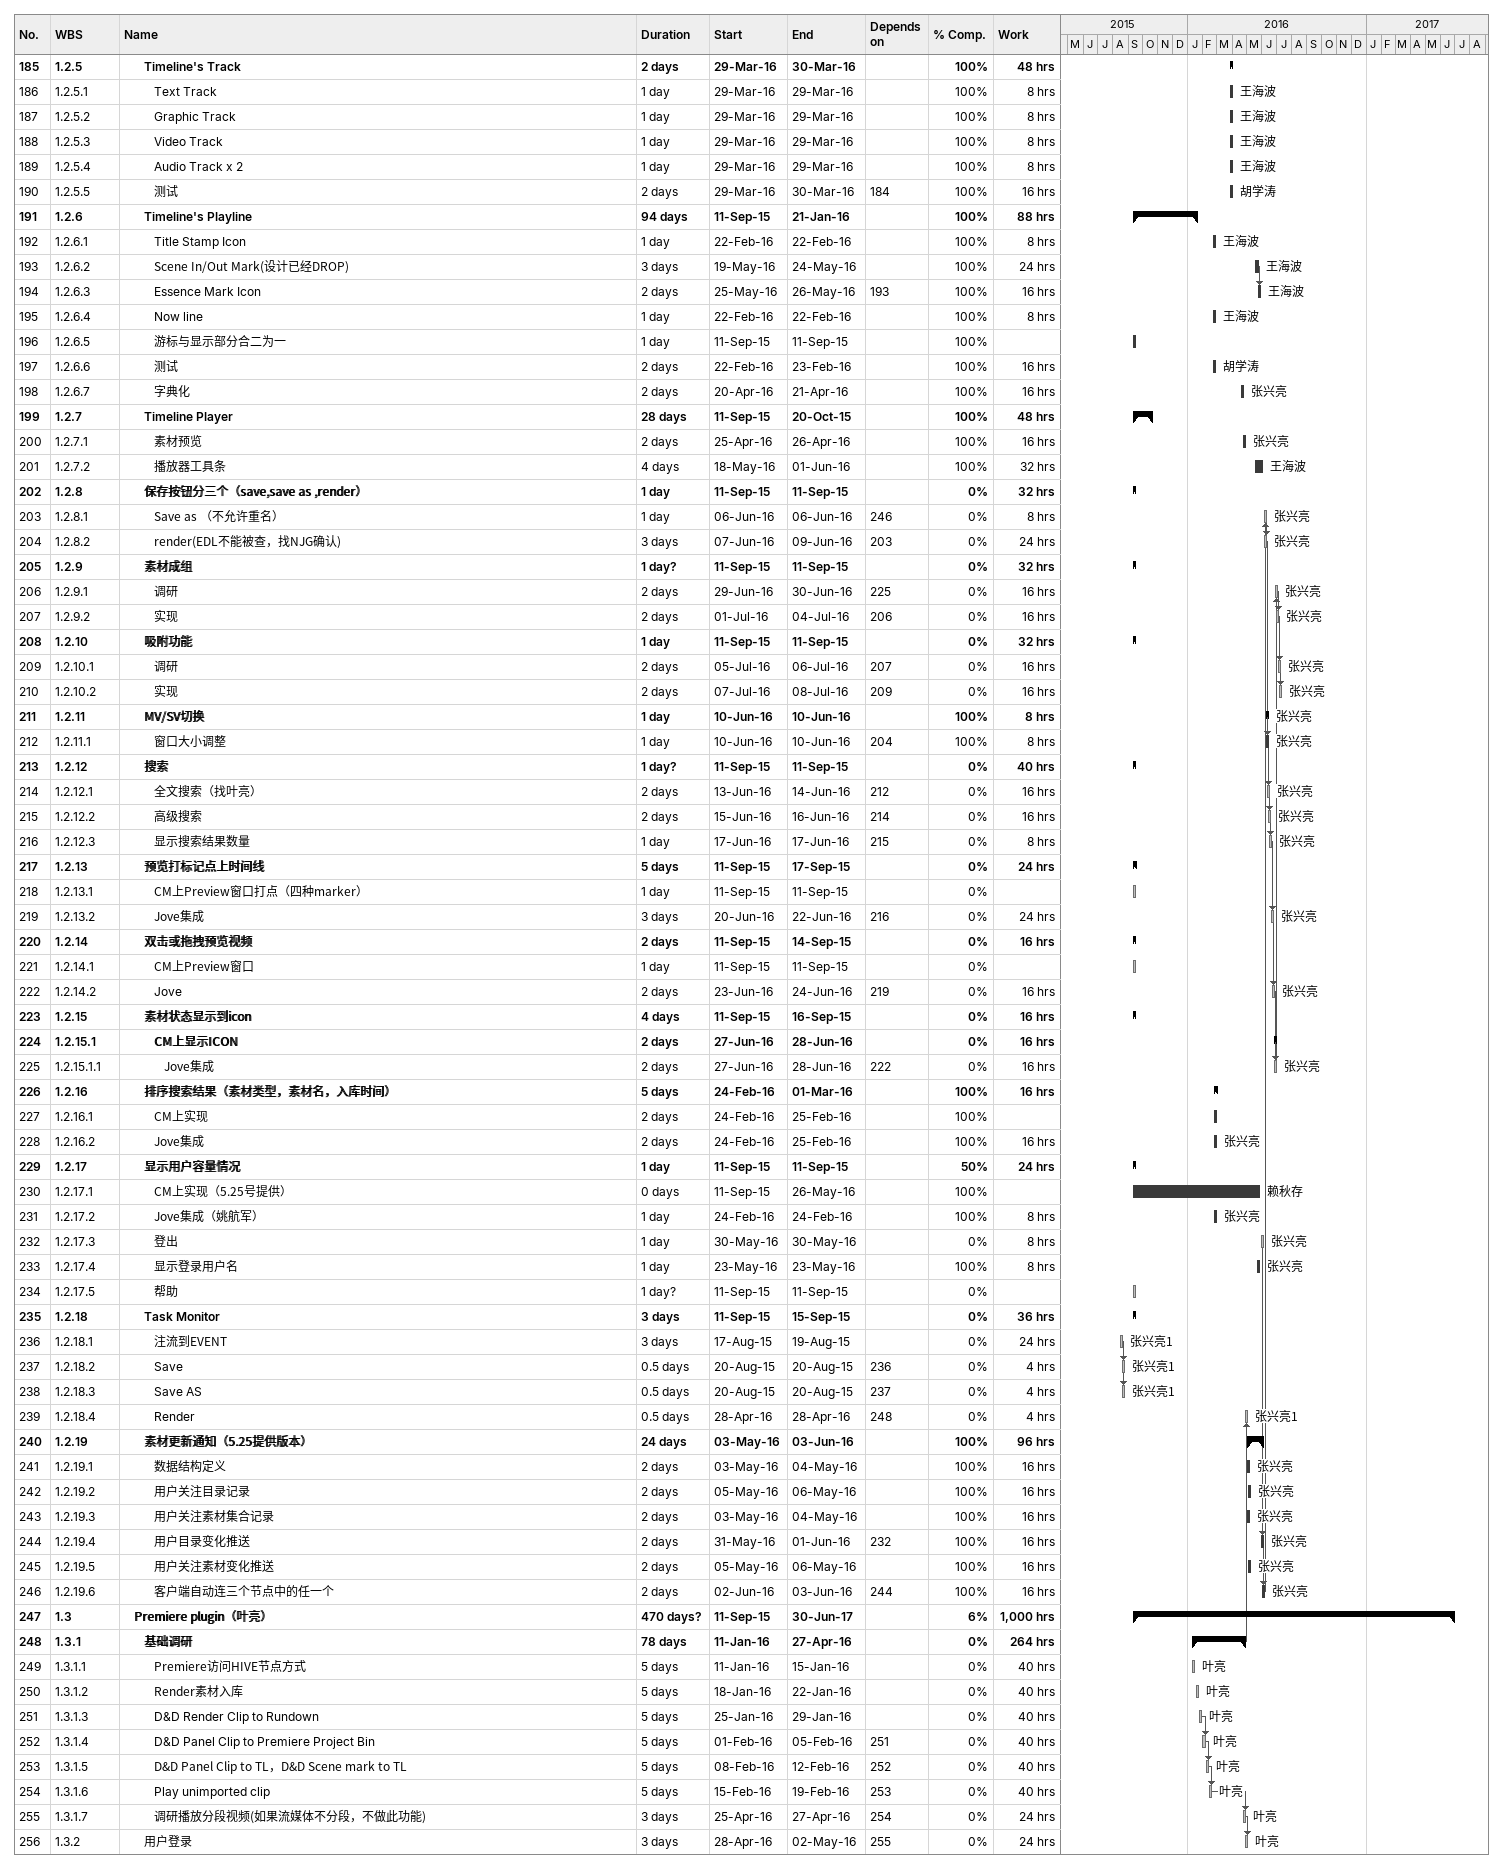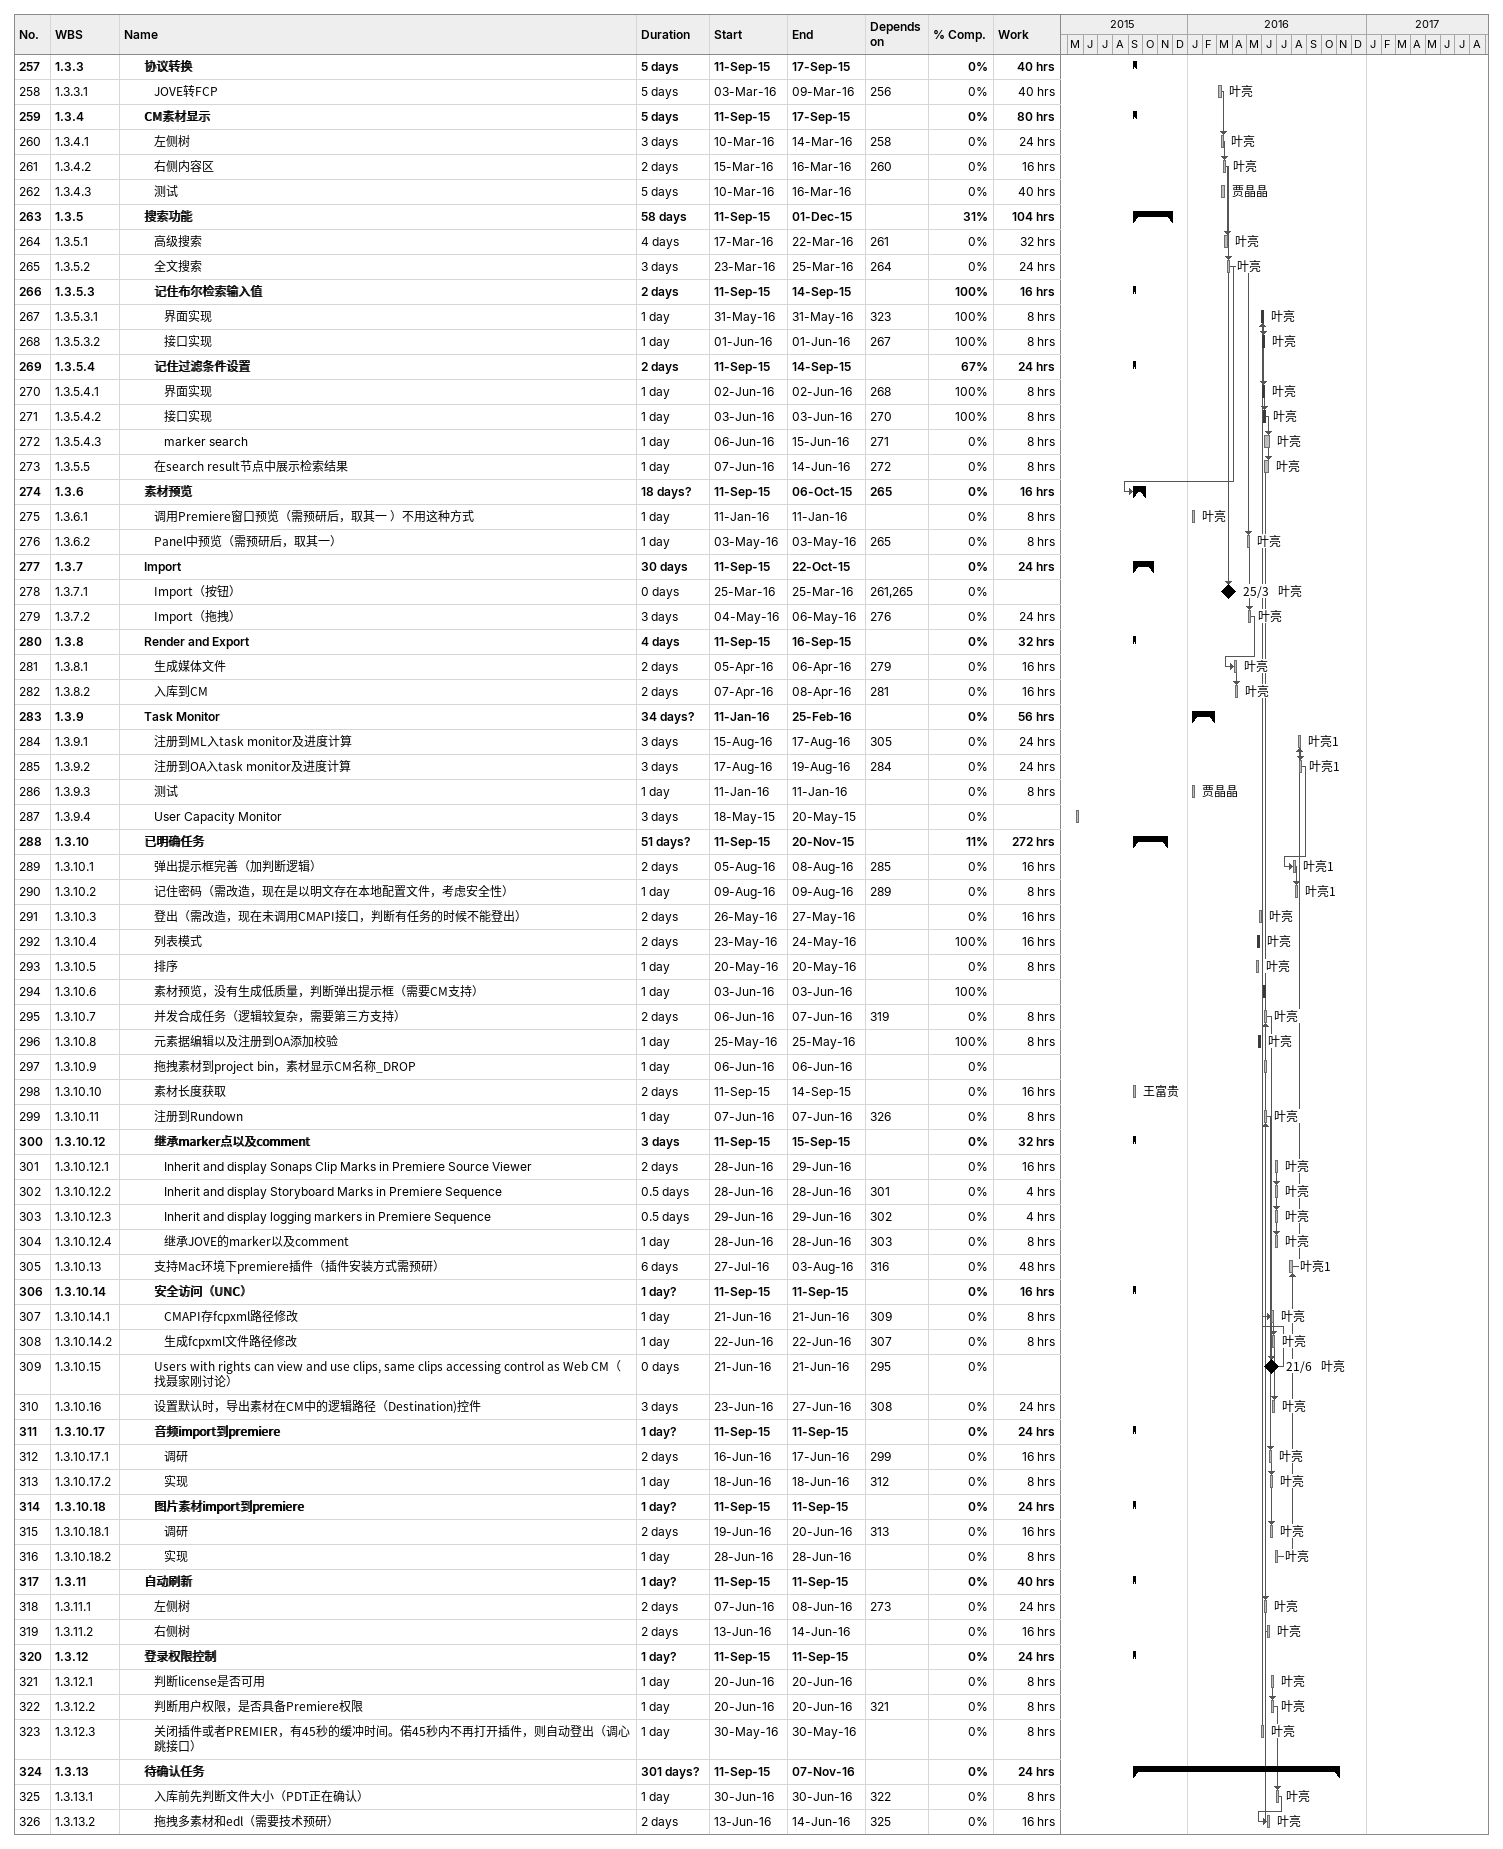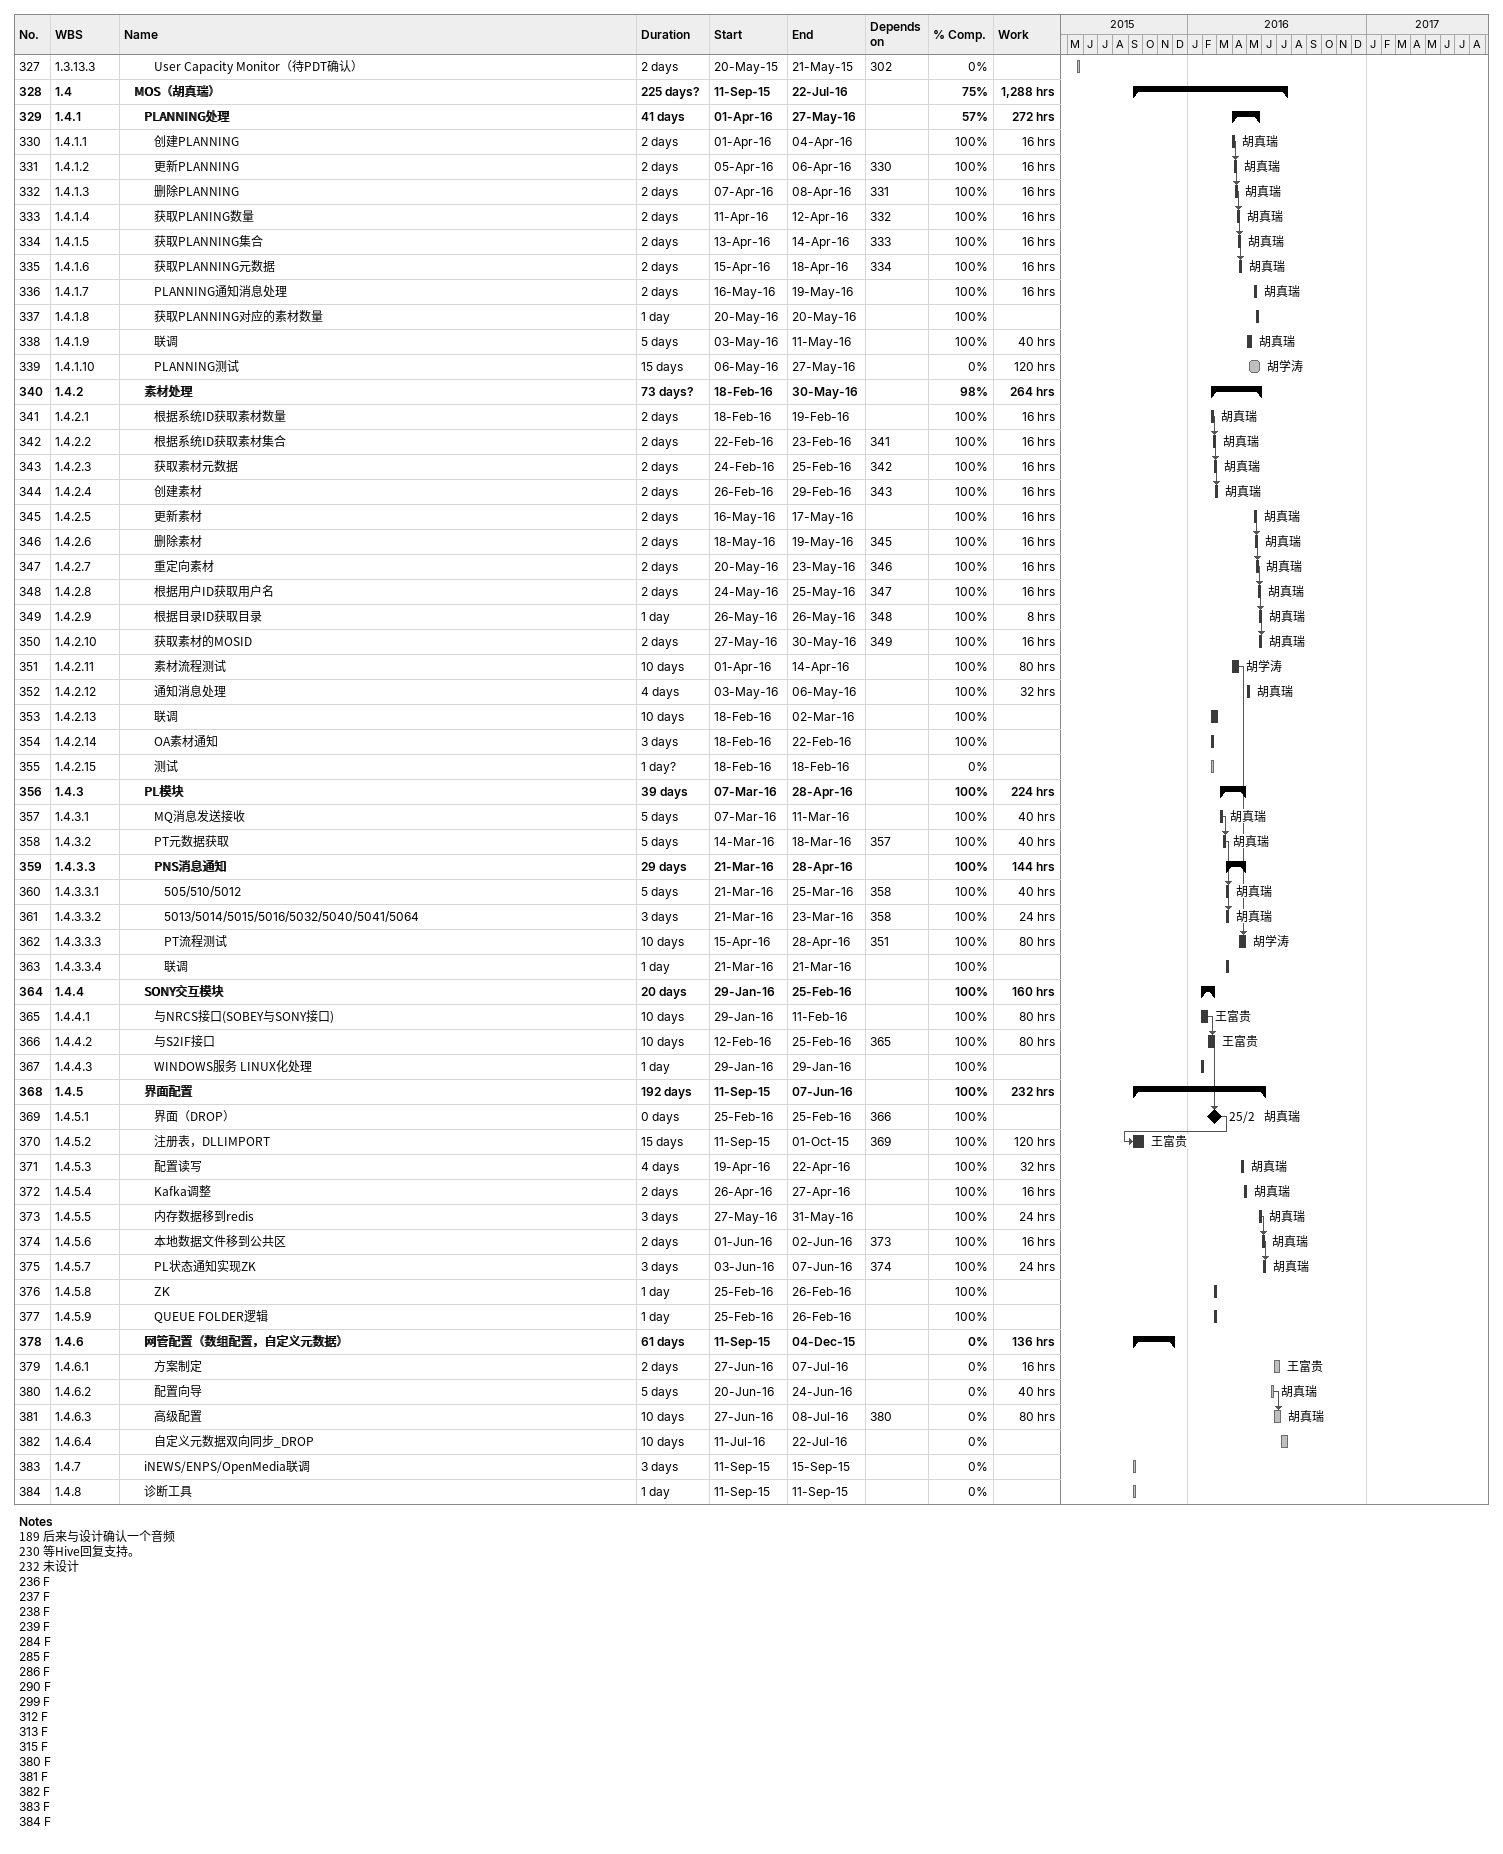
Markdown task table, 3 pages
| ID | WBS | Task | Duration | Start | Finish | Predecessors | Resources | % complete | Work (h) |
|---|---|---|---|---|---|---|---|---|---|
| 185 | 1.2.5 | **Timeline's Track** | 2d | 2016-03-29 | 2016-03-30 |  |  | 100 | 48 |
| 186 | 1.2.5.1 | Text Track | 1d | 2016-03-29 | 2016-03-29 |  | 王海波 | 100 | 8 |
| 187 | 1.2.5.2 | Graphic Track | 1d | 2016-03-29 | 2016-03-29 |  | 王海波 | 100 | 8 |
| 188 | 1.2.5.3 | Video Track | 1d | 2016-03-29 | 2016-03-29 |  | 王海波 | 100 | 8 |
| 189 | 1.2.5.4 | Audio Track x 2 | 1d | 2016-03-29 | 2016-03-29 |  | 王海波 | 100 | 8 |
| 190 | 1.2.5.5 | 测试 | 2d | 2016-03-29 | 2016-03-30 | 184 | 胡学涛 | 100 | 16 |
| 191 | 1.2.6 | **Timeline's Playline** | 94d | 2015-09-11 | 2016-01-21 |  |  | 100 | 88 |
| 192 | 1.2.6.1 | Title Stamp Icon | 1d | 2016-02-22 | 2016-02-22 |  | 王海波 | 100 | 8 |
| 193 | 1.2.6.2 | Scene In/Out Mark(设计已经DROP) | 3d | 2016-05-19 | 2016-05-24 |  | 王海波 | 100 | 24 |
| 194 | 1.2.6.3 | Essence Mark Icon | 2d | 2016-05-25 | 2016-05-26 | 193 | 王海波 | 100 | 16 |
| 195 | 1.2.6.4 | Now line | 1d | 2016-02-22 | 2016-02-22 |  | 王海波 | 100 | 8 |
| 196 | 1.2.6.5 | 游标与显示部分合二为一 | 1d | 2015-09-11 | 2015-09-11 |  |  | 100 |  |
| 197 | 1.2.6.6 | 测试 | 2d | 2016-02-22 | 2016-02-23 |  | 胡学涛 | 100 | 16 |
| 198 | 1.2.6.7 | 字典化 | 2d | 2016-04-20 | 2016-04-21 |  | 张兴亮 | 100 | 16 |
| 199 | 1.2.7 | **Timeline Player** | 28d | 2015-09-11 | 2015-10-20 |  |  | 100 | 48 |
| 200 | 1.2.7.1 | 素材预览 | 2d | 2016-04-25 | 2016-04-26 |  | 张兴亮 | 100 | 16 |
| 201 | 1.2.7.2 | 播放器工具条 | 4d | 2016-05-18 | 2016-06-01 |  | 王海波 | 100 | 32 |
| 202 | 1.2.8 | **保存按钮分三个（save,save as ,render）** | 1d | 2015-09-11 | 2015-09-11 |  |  | 0 | 32 |
| 203 | 1.2.8.1 | Save as （不允许重名） | 1d | 2016-06-06 | 2016-06-06 | 246 | 张兴亮 | 0 | 8 |
| 204 | 1.2.8.2 | render(EDL不能被查，找NJG确认) | 3d | 2016-06-07 | 2016-06-09 | 203 | 张兴亮 | 0 | 24 |
| 205 | 1.2.9 | **素材成组** | 1d? | 2015-09-11 | 2015-09-11 |  |  | 0 | 32 |
| 206 | 1.2.9.1 | 调研 | 2d | 2016-06-29 | 2016-06-30 | 225 | 张兴亮 | 0 | 16 |
| 207 | 1.2.9.2 | 实现 | 2d | 2016-07-01 | 2016-07-04 | 206 | 张兴亮 | 0 | 16 |
| 208 | 1.2.10 | **吸附功能** | 1d | 2015-09-11 | 2015-09-11 |  |  | 0 | 32 |
| 209 | 1.2.10.1 | 调研 | 2d | 2016-07-05 | 2016-07-06 | 207 | 张兴亮 | 0 | 16 |
| 210 | 1.2.10.2 | 实现 | 2d | 2016-07-07 | 2016-07-08 | 209 | 张兴亮 | 0 | 16 |
| 211 | 1.2.11 | **MV/SV切换** | 1d | 2016-06-10 | 2016-06-10 |  | 张兴亮 | 100 | 8 |
| 212 | 1.2.11.1 | 窗口大小调整 | 1d | 2016-06-10 | 2016-06-10 | 204 | 张兴亮 | 100 | 8 |
| 213 | 1.2.12 | **搜索** | 1d? | 2015-09-11 | 2015-09-11 |  |  | 0 | 40 |
| 214 | 1.2.12.1 | 全文搜索（找叶亮） | 2d | 2016-06-13 | 2016-06-14 | 212 | 张兴亮 | 0 | 16 |
| 215 | 1.2.12.2 | 高级搜索 | 2d | 2016-06-15 | 2016-06-16 | 214 | 张兴亮 | 0 | 16 |
| 216 | 1.2.12.3 | 显示搜索结果数量 | 1d | 2016-06-17 | 2016-06-17 | 215 | 张兴亮 | 0 | 8 |
| 217 | 1.2.13 | **预览打标记点上时间线** | 5d | 2015-09-11 | 2015-09-17 |  |  | 0 | 24 |
| 218 | 1.2.13.1 | CM上Preview窗口打点（四种marker） | 1d | 2015-09-11 | 2015-09-11 |  |  | 0 |  |
| 219 | 1.2.13.2 | Jove集成 | 3d | 2016-06-20 | 2016-06-22 | 216 | 张兴亮 | 0 | 24 |
| 220 | 1.2.14 | **双击或拖拽预览视频** | 2d | 2015-09-11 | 2015-09-14 |  |  | 0 | 16 |
| 221 | 1.2.14.1 | CM上Preview窗口 | 1d | 2015-09-11 | 2015-09-11 |  |  | 0 |  |
| 222 | 1.2.14.2 | Jove | 2d | 2016-06-23 | 2016-06-24 | 219 | 张兴亮 | 0 | 16 |
| 223 | 1.2.15 | **素材状态显示到icon** | 4d | 2015-09-11 | 2015-09-16 |  |  | 0 | 16 |
| 224 | 1.2.15.1 | **CM上显示ICON** | 2d | 2016-06-27 | 2016-06-28 |  |  | 0 | 16 |
| 225 | 1.2.15.1.1 | Jove集成 | 2d | 2016-06-27 | 2016-06-28 | 222 | 张兴亮 | 0 | 16 |
| 226 | 1.2.16 | **排序搜索结果（素材类型，素材名，入库时间）** | 5d | 2016-02-24 | 2016-03-01 |  |  | 100 | 16 |
| 227 | 1.2.16.1 | CM上实现 | 2d | 2016-02-24 | 2016-02-25 |  |  | 100 |  |
| 228 | 1.2.16.2 | Jove集成 | 2d | 2016-02-24 | 2016-02-25 |  | 张兴亮 | 100 | 16 |
| 229 | 1.2.17 | **显示用户容量情况** | 1d | 2015-09-11 | 2015-09-11 |  |  | 50 | 24 |
| 230 | 1.2.17.1 | CM上实现（5.25号提供） | 0d | 2015-09-11 | 2016-05-26 |  | 赖秋存 | 100 |  |
| 231 | 1.2.17.2 | Jove集成（姚航军） | 1d | 2016-02-24 | 2016-02-24 |  | 张兴亮 | 100 | 8 |
| 232 | 1.2.17.3 | 登出 | 1d | 2016-05-30 | 2016-05-30 |  | 张兴亮 | 0 | 8 |
| 233 | 1.2.17.4 | 显示登录用户名 | 1d | 2016-05-23 | 2016-05-23 |  | 张兴亮 | 100 | 8 |
| 234 | 1.2.17.5 | 帮助 | 1d? | 2015-09-11 | 2015-09-11 |  |  | 0 |  |
| 235 | 1.2.18 | **Task Monitor** | 3d | 2015-09-11 | 2015-09-15 |  |  | 0 | 36 |
| 236 | 1.2.18.1 | 注流到EVENT | 3d | 2015-08-17 | 2015-08-19 |  | 张兴亮1 | 0 | 24 |
| 237 | 1.2.18.2 | Save | 0.5d | 2015-08-20 | 2015-08-20 | 236 | 张兴亮1 | 0 | 4 |
| 238 | 1.2.18.3 | Save AS | 0.5d | 2015-08-20 | 2015-08-20 | 237 | 张兴亮1 | 0 | 4 |
| 239 | 1.2.18.4 | Render | 0.5d | 2016-04-28 | 2016-04-28 | 248 | 张兴亮1 | 0 | 4 |
| 240 | 1.2.19 | **素材更新通知（5.25提供版本）** | 24d | 2016-05-03 | 2016-06-03 |  |  | 100 | 96 |
| 241 | 1.2.19.1 | 数据结构定义 | 2d | 2016-05-03 | 2016-05-04 |  | 张兴亮 | 100 | 16 |
| 242 | 1.2.19.2 | 用户关注目录记录 | 2d | 2016-05-05 | 2016-05-06 |  | 张兴亮 | 100 | 16 |
| 243 | 1.2.19.3 | 用户关注素材集合记录 | 2d | 2016-05-03 | 2016-05-04 |  | 张兴亮 | 100 | 16 |
| 244 | 1.2.19.4 | 用户目录变化推送 | 2d | 2016-05-31 | 2016-06-01 | 232 | 张兴亮 | 100 | 16 |
| 245 | 1.2.19.5 | 用户关注素材变化推送 | 2d | 2016-05-05 | 2016-05-06 |  | 张兴亮 | 100 | 16 |
| 246 | 1.2.19.6 | 客户端自动连三个节点中的任一个 | 2d | 2016-06-02 | 2016-06-03 | 244 | 张兴亮 | 100 | 16 |
| 247 | 1.3 | **Premiere plugin（叶亮）** | 470d? | 2015-09-11 | 2017-06-30 |  |  | 6 | 1000 |
| 248 | 1.3.1 | **基础调研** | 78d | 2016-01-11 | 2016-04-27 |  |  | 0 | 264 |
| 249 | 1.3.1.1 | Premiere访问HIVE节点方式 | 5d | 2016-01-11 | 2016-01-15 |  | 叶亮 | 0 | 40 |
| 250 | 1.3.1.2 | Render素材入库 | 5d | 2016-01-18 | 2016-01-22 |  | 叶亮 | 0 | 40 |
| 251 | 1.3.1.3 | D&D Render Clip to Rundown | 5d | 2016-01-25 | 2016-01-29 |  | 叶亮 | 0 | 40 |
| 252 | 1.3.1.4 | D&D Panel Clip to Premiere Project Bin | 5d | 2016-02-01 | 2016-02-05 | 251 | 叶亮 | 0 | 40 |
| 253 | 1.3.1.5 | D&D Panel Clip to TL，D&D Scene mark to TL | 5d | 2016-02-08 | 2016-02-12 | 252 | 叶亮 | 0 | 40 |
| 254 | 1.3.1.6 | Play unimported clip | 5d | 2016-02-15 | 2016-02-19 | 253 | 叶亮 | 0 | 40 |
| 255 | 1.3.1.7 | 调研播放分段视频(如果流媒体不分段，不做此功能) | 3d | 2016-04-25 | 2016-04-27 | 254 | 叶亮 | 0 | 24 |
| 256 | 1.3.2 | 用户登录 | 3d | 2016-04-28 | 2016-05-02 | 255 | 叶亮 | 0 | 24 |
| 257 | 1.3.3 | **协议转换** | 5d | 2015-09-11 | 2015-09-17 |  |  | 0 | 40 |
| 258 | 1.3.3.1 | JOVE转FCP | 5d | 2016-03-03 | 2016-03-09 | 256 | 叶亮 | 0 | 40 |
| 259 | 1.3.4 | **CM素材显示** | 5d | 2015-09-11 | 2015-09-17 |  |  | 0 | 80 |
| 260 | 1.3.4.1 | 左侧树 | 3d | 2016-03-10 | 2016-03-14 | 258 | 叶亮 | 0 | 24 |
| 261 | 1.3.4.2 | 右侧内容区 | 2d | 2016-03-15 | 2016-03-16 | 260 | 叶亮 | 0 | 16 |
| 262 | 1.3.4.3 | 测试 | 5d | 2016-03-10 | 2016-03-16 |  | 贾晶晶 | 0 | 40 |
| 263 | 1.3.5 | **搜索功能** | 58d | 2015-09-11 | 2015-12-01 |  |  | 31 | 104 |
| 264 | 1.3.5.1 | 高级搜索 | 4d | 2016-03-17 | 2016-03-22 | 261 | 叶亮 | 0 | 32 |
| 265 | 1.3.5.2 | 全文搜索 | 3d | 2016-03-23 | 2016-03-25 | 264 | 叶亮 | 0 | 24 |
| 266 | 1.3.5.3 | **记住布尔检索输入值** | 2d | 2015-09-11 | 2015-09-14 |  |  | 100 | 16 |
| 267 | 1.3.5.3.1 | 界面实现 | 1d | 2016-05-31 | 2016-05-31 | 323 | 叶亮 | 100 | 8 |
| 268 | 1.3.5.3.2 | 接口实现 | 1d | 2016-06-01 | 2016-06-01 | 267 | 叶亮 | 100 | 8 |
| 269 | 1.3.5.4 | **记住过滤条件设置** | 2d | 2015-09-11 | 2015-09-14 |  |  | 67 | 24 |
| 270 | 1.3.5.4.1 | 界面实现 | 1d | 2016-06-02 | 2016-06-02 | 268 | 叶亮 | 100 | 8 |
| 271 | 1.3.5.4.2 | 接口实现 | 1d | 2016-06-03 | 2016-06-03 | 270 | 叶亮 | 100 | 8 |
| 272 | 1.3.5.4.3 | marker search | 1d | 2016-06-06 | 2016-06-15 | 271 | 叶亮 | 0 | 8 |
| 273 | 1.3.5.5 | 在search result节点中展示检索结果 | 1d | 2016-06-07 | 2016-06-14 | 272 | 叶亮 | 0 | 8 |
| 274 | 1.3.6 | **素材预览** | 18d? | 2015-09-11 | 2015-10-06 | 265 |  | 0 | 16 |
| 275 | 1.3.6.1 | 调用Premiere窗口预览（需预研后，取其一 ）不用这种方式 | 1d | 2016-01-11 | 2016-01-11 |  | 叶亮 | 0 | 8 |
| 276 | 1.3.6.2 | Panel中预览（需预研后，取其一） | 1d | 2016-05-03 | 2016-05-03 | 265 | 叶亮 | 0 | 8 |
| 277 | 1.3.7 | **Import** | 30d | 2015-09-11 | 2015-10-22 |  |  | 0 | 24 |
| 278 | 1.3.7.1 | Import（按钮） | 0d | 2016-03-25 | 2016-03-25 | 261, 265 | 叶亮 | 0 |  |
| 279 | 1.3.7.2 | Import（拖拽） | 3d | 2016-05-04 | 2016-05-06 | 276 | 叶亮 | 0 | 24 |
| 280 | 1.3.8 | **Render and Export** | 4d | 2015-09-11 | 2015-09-16 |  |  | 0 | 32 |
| 281 | 1.3.8.1 | 生成媒体文件 | 2d | 2016-04-05 | 2016-04-06 | 279 | 叶亮 | 0 | 16 |
| 282 | 1.3.8.2 | 入库到CM | 2d | 2016-04-07 | 2016-04-08 | 281 | 叶亮 | 0 | 16 |
| 283 | 1.3.9 | **Task Monitor** | 34d? | 2016-01-11 | 2016-02-25 |  |  | 0 | 56 |
| 284 | 1.3.9.1 | 注册到ML入task monitor及进度计算 | 3d | 2016-08-15 | 2016-08-17 | 305 | 叶亮1 | 0 | 24 |
| 285 | 1.3.9.2 | 注册到OA入task monitor及进度计算 | 3d | 2016-08-17 | 2016-08-19 | 284 | 叶亮1 | 0 | 24 |
| 286 | 1.3.9.3 | 测试 | 1d | 2016-01-11 | 2016-01-11 |  | 贾晶晶 | 0 | 8 |
| 287 | 1.3.9.4 | User Capacity Monitor | 3d | 2015-05-18 | 2015-05-20 |  |  | 0 |  |
| 288 | 1.3.10 | **已明确任务** | 51d? | 2015-09-11 | 2015-11-20 |  |  | 11 | 272 |
| 289 | 1.3.10.1 | 弹出提示框完善（加判断逻辑） | 2d | 2016-08-05 | 2016-08-08 | 285 | 叶亮1 | 0 | 16 |
| 290 | 1.3.10.2 | 记住密码（需改造，现在是以明文存在本地配置文件，考虑安全性） | 1d | 2016-08-09 | 2016-08-09 | 289 | 叶亮1 | 0 | 8 |
| 291 | 1.3.10.3 | 登出（需改造，现在未调用CMAPI接口，判断有任务的时候不能登出） | 2d | 2016-05-26 | 2016-05-27 |  | 叶亮 | 0 | 16 |
| 292 | 1.3.10.4 | 列表模式 | 2d | 2016-05-23 | 2016-05-24 |  | 叶亮 | 100 | 16 |
| 293 | 1.3.10.5 | 排序 | 1d | 2016-05-20 | 2016-05-20 |  | 叶亮 | 0 | 8 |
| 294 | 1.3.10.6 | 素材预览，没有生成低质量，判断弹出提示框（需要CM支持） | 1d | 2016-06-03 | 2016-06-03 |  |  | 100 |  |
| 295 | 1.3.10.7 | 并发合成任务（逻辑较复杂，需要第三方支持） | 2d | 2016-06-06 | 2016-06-07 | 319 | 叶亮 | 0 | 8 |
| 296 | 1.3.10.8 | 元素据编辑以及注册到OA添加校验 | 1d | 2016-05-25 | 2016-05-25 |  | 叶亮 | 100 | 8 |
| 297 | 1.3.10.9 | 拖拽素材到project bin，素材显示CM名称_DROP | 1d | 2016-06-06 | 2016-06-06 |  |  | 0 |  |
| 298 | 1.3.10.10 | 素材长度获取 | 2d | 2015-09-11 | 2015-09-14 |  | 王富贵 | 0 | 16 |
| 299 | 1.3.10.11 | 注册到Rundown | 1d | 2016-06-07 | 2016-06-07 | 326 | 叶亮 | 0 | 8 |
| 300 | 1.3.10.12 | **继承marker点以及comment** | 3d | 2015-09-11 | 2015-09-15 |  |  | 0 | 32 |
| 301 | 1.3.10.12.1 | Inherit and display Sonaps Clip Marks in Premiere Source Viewer | 2d | 2016-06-28 | 2016-06-29 |  | 叶亮 | 0 | 16 |
| 302 | 1.3.10.12.2 | Inherit and display Storyboard Marks in Premiere Sequence | 0.5d | 2016-06-28 | 2016-06-28 | 301 | 叶亮 | 0 | 4 |
| 303 | 1.3.10.12.3 | Inherit and display logging markers in Premiere Sequence | 0.5d | 2016-06-29 | 2016-06-29 | 302 | 叶亮 | 0 | 4 |
| 304 | 1.3.10.12.4 | 继承JOVE的marker以及comment | 1d | 2016-06-28 | 2016-06-28 | 303 | 叶亮 | 0 | 8 |
| 305 | 1.3.10.13 | 支持Mac环境下premiere插件（插件安装方式需预研） | 6d | 2016-07-27 | 2016-08-03 | 316 | 叶亮1 | 0 | 48 |
| 306 | 1.3.10.14 | **安全访问（UNC）** | 1d? | 2015-09-11 | 2015-09-11 |  |  | 0 | 16 |
| 307 | 1.3.10.14.1 | CMAPI存fcpxml路径修改 | 1d | 2016-06-21 | 2016-06-21 | 309 | 叶亮 | 0 | 8 |
| 308 | 1.3.10.14.2 | 生成fcpxml文件路径修改 | 1d | 2016-06-22 | 2016-06-22 | 307 | 叶亮 | 0 | 8 |
| 309 | 1.3.10.15 | Users with rights can view and use clips, same clips accessing control as Web CM（找聂家刚讨论） | 0d | 2016-06-21 | 2016-06-21 | 295 | 叶亮 | 0 |  |
| 310 | 1.3.10.16 | 设置默认时，导出素材在CM中的逻辑路径（Destination)控件 | 3d | 2016-06-23 | 2016-06-27 | 308 | 叶亮 | 0 | 24 |
| 311 | 1.3.10.17 | **音频import到premiere** | 1d? | 2015-09-11 | 2015-09-11 |  |  | 0 | 24 |
| 312 | 1.3.10.17.1 | 调研 | 2d | 2016-06-16 | 2016-06-17 | 299 | 叶亮 | 0 | 16 |
| 313 | 1.3.10.17.2 | 实现 | 1d | 2016-06-18 | 2016-06-18 | 312 | 叶亮 | 0 | 8 |
| 314 | 1.3.10.18 | **图片素材import到premiere** | 1d? | 2015-09-11 | 2015-09-11 |  |  | 0 | 24 |
| 315 | 1.3.10.18.1 | 调研 | 2d | 2016-06-19 | 2016-06-20 | 313 | 叶亮 | 0 | 16 |
| 316 | 1.3.10.18.2 | 实现 | 1d | 2016-06-28 | 2016-06-28 |  | 叶亮 | 0 | 8 |
| 317 | 1.3.11 | **自动刷新** | 1d? | 2015-09-11 | 2015-09-11 |  |  | 0 | 40 |
| 318 | 1.3.11.1 | 左侧树 | 2d | 2016-06-07 | 2016-06-08 | 273 | 叶亮 | 0 | 24 |
| 319 | 1.3.11.2 | 右侧树 | 2d | 2016-06-13 | 2016-06-14 |  | 叶亮 | 0 | 16 |
| 320 | 1.3.12 | **登录权限控制** | 1d? | 2015-09-11 | 2015-09-11 |  |  | 0 | 24 |
| 321 | 1.3.12.1 | 判断license是否可用 | 1d | 2016-06-20 | 2016-06-20 |  | 叶亮 | 0 | 8 |
| 322 | 1.3.12.2 | 判断用户权限，是否具备Premiere权限 | 1d | 2016-06-20 | 2016-06-20 | 321 | 叶亮 | 0 | 8 |
| 323 | 1.3.12.3 | 关闭插件或者PREMIER，有45秒的缓冲时间。偌45秒内不再打开插件，则自动登出（调心跳接口） | 1d | 2016-05-30 | 2016-05-30 |  | 叶亮 | 0 | 8 |
| 324 | 1.3.13 | **待确认任务** | 301d? | 2015-09-11 | 2016-11-07 |  |  | 0 | 24 |
| 325 | 1.3.13.1 | 入库前先判断文件大小（PDT正在确认） | 1d | 2016-06-30 | 2016-06-30 | 322 | 叶亮 | 0 | 8 |
| 326 | 1.3.13.2 | 拖拽多素材和edl（需要技术预研） | 2d | 2016-06-13 | 2016-06-14 | 325 | 叶亮 | 0 | 16 |
| 327 | 1.3.13.3 | User Capacity Monitor（待PDT确认） | 2d | 2015-05-20 | 2015-05-21 | 302 |  | 0 |  |
| 328 | 1.4 | **MOS（胡真瑞）** | 225d? | 2015-09-11 | 2016-07-22 |  |  | 75 | 1288 |
| 329 | 1.4.1 | **PLANNING处理** | 41d | 2016-04-01 | 2016-05-27 |  |  | 57 | 272 |
| 330 | 1.4.1.1 | 创建PLANNING | 2d | 2016-04-01 | 2016-04-04 |  | 胡真瑞 | 100 | 16 |
| 331 | 1.4.1.2 | 更新PLANNING | 2d | 2016-04-05 | 2016-04-06 | 330 | 胡真瑞 | 100 | 16 |
| 332 | 1.4.1.3 | 删除PLANNING | 2d | 2016-04-07 | 2016-04-08 | 331 | 胡真瑞 | 100 | 16 |
| 333 | 1.4.1.4 | 获取PLANING数量 | 2d | 2016-04-11 | 2016-04-12 | 332 | 胡真瑞 | 100 | 16 |
| 334 | 1.4.1.5 | 获取PLANNING集合 | 2d | 2016-04-13 | 2016-04-14 | 333 | 胡真瑞 | 100 | 16 |
| 335 | 1.4.1.6 | 获取PLANNING元数据 | 2d | 2016-04-15 | 2016-04-18 | 334 | 胡真瑞 | 100 | 16 |
| 336 | 1.4.1.7 | PLANNING通知消息处理 | 2d | 2016-05-16 | 2016-05-19 |  | 胡真瑞 | 100 | 16 |
| 337 | 1.4.1.8 | 获取PLANNING对应的素材数量 | 1d | 2016-05-20 | 2016-05-20 |  |  | 100 |  |
| 338 | 1.4.1.9 | 联调 | 5d | 2016-05-03 | 2016-05-11 |  | 胡真瑞 | 100 | 40 |
| 339 | 1.4.1.10 | PLANNING测试 | 15d | 2016-05-06 | 2016-05-27 |  | 胡学涛 | 0 | 120 |
| 340 | 1.4.2 | **素材处理** | 73d? | 2016-02-18 | 2016-05-30 |  |  | 98 | 264 |
| 341 | 1.4.2.1 | 根据系统ID获取素材数量 | 2d | 2016-02-18 | 2016-02-19 |  | 胡真瑞 | 100 | 16 |
| 342 | 1.4.2.2 | 根据系统ID获取素材集合 | 2d | 2016-02-22 | 2016-02-23 | 341 | 胡真瑞 | 100 | 16 |
| 343 | 1.4.2.3 | 获取素材元数据 | 2d | 2016-02-24 | 2016-02-25 | 342 | 胡真瑞 | 100 | 16 |
| 344 | 1.4.2.4 | 创建素材 | 2d | 2016-02-26 | 2016-02-29 | 343 | 胡真瑞 | 100 | 16 |
| 345 | 1.4.2.5 | 更新素材 | 2d | 2016-05-16 | 2016-05-17 |  | 胡真瑞 | 100 | 16 |
| 346 | 1.4.2.6 | 删除素材 | 2d | 2016-05-18 | 2016-05-19 | 345 | 胡真瑞 | 100 | 16 |
| 347 | 1.4.2.7 | 重定向素材 | 2d | 2016-05-20 | 2016-05-23 | 346 | 胡真瑞 | 100 | 16 |
| 348 | 1.4.2.8 | 根据用户ID获取用户名 | 2d | 2016-05-24 | 2016-05-25 | 347 | 胡真瑞 | 100 | 16 |
| 349 | 1.4.2.9 | 根据目录ID获取目录 | 1d | 2016-05-26 | 2016-05-26 | 348 | 胡真瑞 | 100 | 8 |
| 350 | 1.4.2.10 | 获取素材的MOSID | 2d | 2016-05-27 | 2016-05-30 | 349 | 胡真瑞 | 100 | 16 |
| 351 | 1.4.2.11 | 素材流程测试 | 10d | 2016-04-01 | 2016-04-14 |  | 胡学涛 | 100 | 80 |
| 352 | 1.4.2.12 | 通知消息处理 | 4d | 2016-05-03 | 2016-05-06 |  | 胡真瑞 | 100 | 32 |
| 353 | 1.4.2.13 | 联调 | 10d | 2016-02-18 | 2016-03-02 |  |  | 100 |  |
| 354 | 1.4.2.14 | OA素材通知 | 3d | 2016-02-18 | 2016-02-22 |  |  | 100 |  |
| 355 | 1.4.2.15 | 测试 | 1d? | 2016-02-18 | 2016-02-18 |  |  | 0 |  |
| 356 | 1.4.3 | **PL模块** | 39d | 2016-03-07 | 2016-04-28 |  |  | 100 | 224 |
| 357 | 1.4.3.1 | MQ消息发送接收 | 5d | 2016-03-07 | 2016-03-11 |  | 胡真瑞 | 100 | 40 |
| 358 | 1.4.3.2 | PT元数据获取 | 5d | 2016-03-14 | 2016-03-18 | 357 | 胡真瑞 | 100 | 40 |
| 359 | 1.4.3.3 | **PNS消息通知** | 29d | 2016-03-21 | 2016-04-28 |  |  | 100 | 144 |
| 360 | 1.4.3.3.1 | 505/510/5012 | 5d | 2016-03-21 | 2016-03-25 | 358 | 胡真瑞 | 100 | 40 |
| 361 | 1.4.3.3.2 | 5013/5014/5015/5016/5032/5040/5041/5064 | 3d | 2016-03-21 | 2016-03-23 | 358 | 胡真瑞 | 100 | 24 |
| 362 | 1.4.3.3.3 | PT流程测试 | 10d | 2016-04-15 | 2016-04-28 | 351 | 胡学涛 | 100 | 80 |
| 363 | 1.4.3.3.4 | 联调 | 1d | 2016-03-21 | 2016-03-21 |  |  | 100 |  |
| 364 | 1.4.4 | **SONY交互模块** | 20d | 2016-01-29 | 2016-02-25 |  |  | 100 | 160 |
| 365 | 1.4.4.1 | 与NRCS接口(SOBEY与SONY接口) | 10d | 2016-01-29 | 2016-02-11 |  | 王富贵 | 100 | 80 |
| 366 | 1.4.4.2 | 与S2IF接口 | 10d | 2016-02-12 | 2016-02-25 | 365 | 王富贵 | 100 | 80 |
| 367 | 1.4.4.3 | WINDOWS服务 LINUX化处理 | 1d | 2016-01-29 | 2016-01-29 |  |  | 100 |  |
| 368 | 1.4.5 | **界面配置** | 192d | 2015-09-11 | 2016-06-07 |  |  | 100 | 232 |
| 369 | 1.4.5.1 | 界面（DROP） | 0d | 2016-02-25 | 2016-02-25 | 366 | 胡真瑞 | 100 |  |
| 370 | 1.4.5.2 | 注册表，DLLIMPORT | 15d | 2015-09-11 | 2015-10-01 | 369 | 王富贵 | 100 | 120 |
| 371 | 1.4.5.3 | 配置读写 | 4d | 2016-04-19 | 2016-04-22 |  | 胡真瑞 | 100 | 32 |
| 372 | 1.4.5.4 | Kafka调整 | 2d | 2016-04-26 | 2016-04-27 |  | 胡真瑞 | 100 | 16 |
| 373 | 1.4.5.5 | 内存数据移到redis | 3d | 2016-05-27 | 2016-05-31 |  | 胡真瑞 | 100 | 24 |
| 374 | 1.4.5.6 | 本地数据文件移到公共区 | 2d | 2016-06-01 | 2016-06-02 | 373 | 胡真瑞 | 100 | 16 |
| 375 | 1.4.5.7 | PL状态通知实现ZK | 3d | 2016-06-03 | 2016-06-07 | 374 | 胡真瑞 | 100 | 24 |
| 376 | 1.4.5.8 | ZK | 1d | 2016-02-25 | 2016-02-26 |  |  | 100 |  |
| 377 | 1.4.5.9 | QUEUE FOLDER逻辑 | 1d | 2016-02-25 | 2016-02-26 |  |  | 100 |  |
| 378 | 1.4.6 | **网管配置（数组配置，自定义元数据）** | 61d | 2015-09-11 | 2015-12-04 |  |  | 0 | 136 |
| 379 | 1.4.6.1 | 方案制定 | 2d | 2016-06-27 | 2016-07-07 |  | 王富贵 | 0 | 16 |
| 380 | 1.4.6.2 | 配置向导 | 5d | 2016-06-20 | 2016-06-24 |  | 胡真瑞 | 0 | 40 |
| 381 | 1.4.6.3 | 高级配置 | 10d | 2016-06-27 | 2016-07-08 | 380 | 胡真瑞 | 0 | 80 |
| 382 | 1.4.6.4 | 自定义元数据双向同步_DROP | 10d | 2016-07-11 | 2016-07-22 |  |  | 0 |  |
| 383 | 1.4.7 | iNEWS/ENPS/OpenMedia联调 | 3d | 2015-09-11 | 2015-09-15 |  |  | 0 |  |
| 384 | 1.4.8 | 诊断工具 | 1d | 2015-09-11 | 2015-09-11 |  |  | 0 |  |

Notes
- 189: 后来与设计确认一个音频
- 230: 等Hive回复支持。
- 232: 未设计
- 236: F
- 237: F
- 238: F
- 239: F
- 284: F
- 285: F
- 286: F
- 290: F
- 299: F
- 312: F
- 313: F
- 315: F
- 380: F
- 381: F
- 382: F
- 383: F
- 384: F
